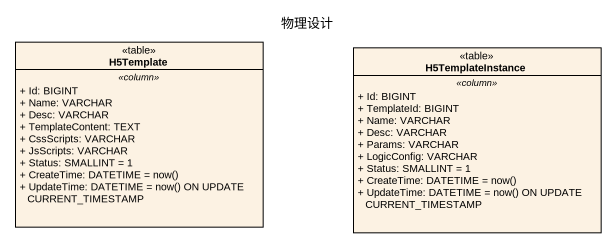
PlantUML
@startuml
title 物理设计
hide circle
hide empty members
skinparam classAttributeIconSize 0
class H5Template <<table>> {
  .. <<column>> ..
  + Id: BIGINT
  + Name: VARCHAR
  + Desc: VARCHAR
  + TemplateContent: TEXT
  + CssScripts: VARCHAR
  + JsScripts: VARCHAR
  + Status: SMALLINT = 1
  {field} + CreateTime: DATETIME = now()
  {field} + UpdateTime: DATETIME = now() ON UPDATE CURRENT_TIMESTAMP
}
class H5TemplateInstance <<table>> {
  .. <<column>> ..
  + Id: BIGINT
  + TemplateId: BIGINT
  + Name: VARCHAR
  + Desc: VARCHAR
  + Params: VARCHAR
  + LogicConfig: VARCHAR
  + Status: SMALLINT = 1
  {field} + CreateTime: DATETIME = now()
  {field} + UpdateTime: DATETIME = now() ON UPDATE CURRENT_TIMESTAMP
}
@enduml
